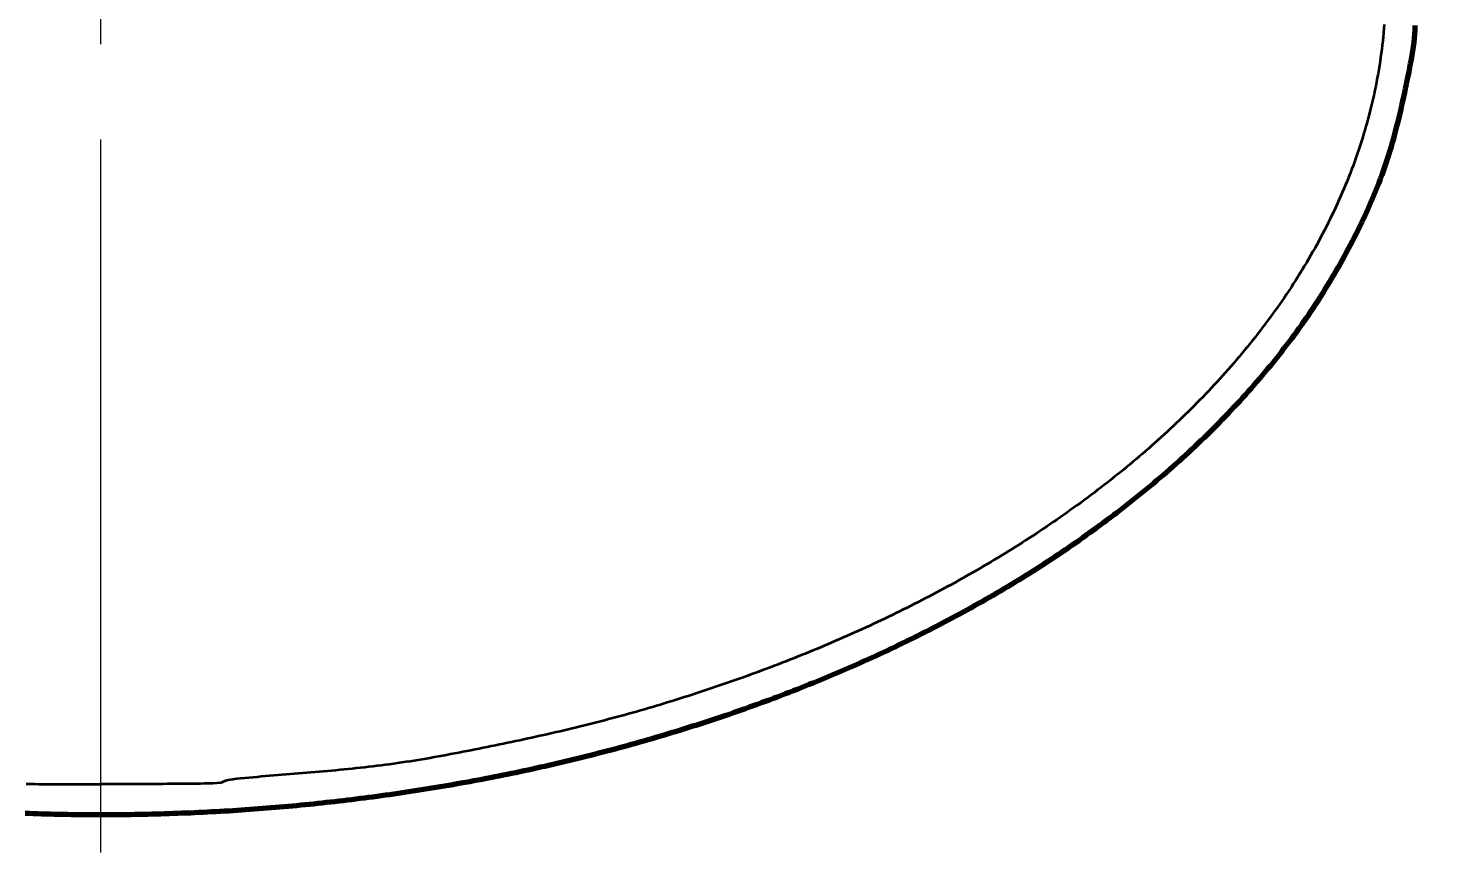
# Model space of a CAD drawing. Header units: millimetres. Extents: x 0 to 594, y 0 to 420.
# Drawn here: x 120.9 to 150.76, y 182.77 to 200.1 of the extents above; entities that cross this region are included whole.
import ezdxf

# ---------------------------------------------------------------- set-up
doc = ezdxf.new("R2010")
doc.units = ezdxf.units.MM
doc.linetypes.add('IRAM-E-TRAZOS', pattern=[5, 4, -1])
doc.linetypes.add('IRAM-F-TRAZO-PUNTO', pattern=[20, 15, -2, 1, -2])
for name, color, linetype, lineweight in [('01-VISIBLE', 7, 'CONTINUOUS', 70), ('02-OCULTA', 4, 'IRAM-E-TRAZOS', 35), ('03-EJE', 1, 'IRAM-F-TRAZO-PUNTO', 18), ('04-COTA', 3, 'CONTINUOUS', 18)]:
    doc.layers.add(name, color=color, linetype=linetype, lineweight=lineweight)
doc.styles.add('ISO3098', font='isocpeur.ttf')
doc.dimstyles.new('FLAMA-IRAM', dxfattribs={"dimtxt": 3.5, "dimasz": 3.5, "dimexe": 2, "dimexo": 1.5, "dimgap": 1, "dimtad": 1, "dimdec": 1, "dimtxsty": 'ISO3098', "dimblk": 'IRAM_FLECHA', "dimblk1": 'IRAM_FLECHA', "dimblk2": 'IRAM_FLECHA', "dimcen": 2.5, "dimclrd": 3, "dimclre": 3, "dimclrt": 3, "dimazin": 3, "dimtfac": 1, "dimtmove": 0, "dimatfit": 3, "dimlwd": 18, "dimlwe": 18})

# ---------------------------------------------------------------- blocks, each defined once
blk = doc.blocks.new('IRAM_FLECHA')
blk.add_solid([(0, 0), (-1, 0.125), (-1, -0.125)])

msp = doc.modelspace()

# ---------------------------------------------------------------- linework, layer by layer
at = {"layer": '01-VISIBLE'}
for points in [[(122.425, 183.57), (122.515, 183.57), (122.604, 183.57), (122.694, 183.571), (122.783, 183.571), (122.873, 183.572), (122.963, 183.573), (123.052, 183.574), (123.142, 183.576), (123.231, 183.577), (123.321, 183.579), (123.411, 183.581), (123.5, 183.583), (123.59, 183.585), (123.679, 183.588), (123.769, 183.591), (123.858, 183.593), (123.948, 183.596), (124.038, 183.6), (124.127, 183.603), (124.217, 183.607), (124.306, 183.61), (124.396, 183.614), (124.485, 183.618), (124.575, 183.623), (124.664, 183.627), (124.754, 183.632), (124.843, 183.637), (124.933, 183.642), (125.022, 183.647), (125.112, 183.652), (125.201, 183.658), (125.29, 183.664), (125.38, 183.67), (125.469, 183.676), (125.559, 183.682), (125.648, 183.689), (125.737, 183.695), (125.827, 183.702), (125.916, 183.709), (126.005, 183.716), (126.095, 183.724), (126.184, 183.732), (126.273, 183.739), (126.362, 183.747), (126.452, 183.755), (126.541, 183.764), (126.63, 183.772), (126.719, 183.781), (126.808, 183.79), (126.898, 183.799), (126.987, 183.808), (127.076, 183.818), (127.165, 183.828), (127.254, 183.837), (127.343, 183.847), (127.432, 183.858), (127.521, 183.868), (127.61, 183.879), (127.699, 183.889), (127.788, 183.9), (127.877, 183.912), (127.966, 183.923), (128.055, 183.934), (128.143, 183.946), (128.232, 183.958), (128.321, 183.97), (128.41, 183.982), (128.498, 183.995), (128.587, 184.008), (128.676, 184.02), (128.765, 184.033), (128.853, 184.047), (128.942, 184.06), (129.03, 184.074), (129.119, 184.088), (129.207, 184.102), (129.296, 184.116), (129.384, 184.13), (129.473, 184.145), (129.561, 184.159), (129.649, 184.174), (129.738, 184.19), (129.826, 184.205), (129.914, 184.22), (130.002, 184.236), (130.091, 184.252), (130.179, 184.268), (130.267, 184.284), (130.355, 184.301), (130.443, 184.318), (130.531, 184.335), (130.619, 184.352), (130.707, 184.369), (130.795, 184.386), (130.883, 184.404), (130.97, 184.422), (131.058, 184.44), (131.146, 184.458), (131.234, 184.477), (131.321, 184.495), (131.409, 184.514), (131.497, 184.533), (131.584, 184.552), (131.671, 184.572), (131.759, 184.591), (131.846, 184.611), (131.934, 184.631), (132.021, 184.651), (132.108, 184.672), (132.195, 184.692), (132.283, 184.713), (132.37, 184.734), (132.457, 184.756), (132.544, 184.777), (132.631, 184.799), (132.718, 184.82), (132.804, 184.842), (132.891, 184.865), (132.978, 184.887), (133.065, 184.91), (133.151, 184.933), (133.238, 184.956), (133.325, 184.979), (133.411, 185.002), (133.497, 185.026), (133.584, 185.05), (133.67, 185.074), (133.756, 185.098), (133.843, 185.123), (133.929, 185.147), (134.015, 185.172), (134.101, 185.197), (134.187, 185.223), (134.273, 185.248), (134.358, 185.274), (134.444, 185.3), (134.53, 185.326), (134.616, 185.352), (134.701, 185.379), (134.787, 185.406), (134.872, 185.433), (134.958, 185.46), (135.043, 185.487), (135.128, 185.515), (135.213, 185.543), (135.298, 185.571), (135.383, 185.599), (135.468, 185.628), (135.553, 185.656), (135.638, 185.685), (135.723, 185.714), (135.807, 185.744), (135.892, 185.773), (135.977, 185.803), (136.061, 185.833), (136.145, 185.863), (136.23, 185.894), (136.314, 185.924), (136.398, 185.955), (136.482, 185.986), (136.566, 186.018), (136.65, 186.049), (136.734, 186.081), (136.817, 186.113), (136.901, 186.145), (136.984, 186.178), (137.068, 186.21), (137.151, 186.243), (137.235, 186.276), (137.318, 186.31), (137.401, 186.343), (137.484, 186.377), (137.567, 186.411), (137.65, 186.445), (137.732, 186.48), (137.815, 186.514), (137.897, 186.549), (137.98, 186.584), (138.062, 186.62), (138.144, 186.655), (138.226, 186.691), (138.308, 186.727), (138.39, 186.764), (138.472, 186.8), (138.554, 186.837), (138.636, 186.874), (138.717, 186.911), (138.798, 186.949), (138.88, 186.987), (138.961, 187.024), (139.042, 187.063), (139.123, 187.101), (139.204, 187.14), (139.284, 187.179), (139.365, 187.218), (139.445, 187.257), (139.526, 187.297), (139.606, 187.337), (139.686, 187.377), (139.766, 187.417), (139.846, 187.458), (139.926, 187.499), (140.005, 187.54), (140.085, 187.581), (140.164, 187.623), (140.243, 187.665), (140.323, 187.707), (140.402, 187.749), (140.48, 187.792), (140.559, 187.835), (140.638, 187.878), (140.716, 187.921), (140.794, 187.965), (140.872, 188.009), (140.95, 188.053), (141.028, 188.097), (141.106, 188.142), (141.184, 188.187), (141.261, 188.232), (141.338, 188.277), (141.415, 188.323), (141.492, 188.369), (141.569, 188.415), (141.646, 188.462), (141.722, 188.508), (141.798, 188.555), (141.875, 188.602), (141.951, 188.65), (142.026, 188.698), (142.102, 188.746), (142.177, 188.794), (142.253, 188.843), (142.328, 188.892), (142.403, 188.941), (142.478, 188.99), (142.552, 189.04), (142.627, 189.09), (142.701, 189.14), (142.775, 189.19), (142.849, 189.241), (142.922, 189.292), (142.996, 189.343), (143.069, 189.395), (143.142, 189.447), (143.215, 189.499), (143.288, 189.551), (143.36, 189.604), (143.433, 189.657), (143.505, 189.71), (143.577, 189.763), (143.648, 189.817), (143.72, 189.871), (143.791, 189.926), (143.862, 189.98), (143.933, 190.035), (144.003, 190.09), (144.074, 190.146), (144.144, 190.202), (144.214, 190.258), (144.284, 190.314), (144.353, 190.371), (144.422, 190.428), (144.491, 190.485), (144.56, 190.542), (144.628, 190.6), (144.697, 190.658), (144.765, 190.717), (144.832, 190.775), (144.9, 190.834), (144.967, 190.894), (145.034, 190.953), (145.101, 191.013), (145.167, 191.073), (145.233, 191.134), (145.299, 191.194), (145.364, 191.255), (145.43, 191.317), (145.495, 191.379), (145.56, 191.441), (145.624, 191.503), (145.688, 191.565), (145.752, 191.628), (145.815, 191.691), (145.879, 191.755), (145.942, 191.819), (146.004, 191.883), (146.067, 191.947), (146.129, 192.012), (146.19, 192.077), (146.252, 192.142), (146.313, 192.208), (146.374, 192.274), (146.434, 192.34), (146.494, 192.406), (146.554, 192.473), (146.613, 192.54), (146.672, 192.607), (146.731, 192.675), (146.789, 192.743), (146.847, 192.811), (146.905, 192.88), (146.962, 192.949), (147.019, 193.018), (147.076, 193.088), (147.132, 193.158), (147.188, 193.228), (147.243, 193.298), (147.298, 193.369), (147.353, 193.44), (147.407, 193.511), (147.461, 193.583), (147.514, 193.655), (147.567, 193.727), (147.619, 193.8), (147.671, 193.873), (147.723, 193.946), (147.774, 194.02), (147.825, 194.094), (147.875, 194.168), (147.925, 194.242), (147.974, 194.317), (148.023, 194.392), (148.071, 194.468), (148.119, 194.543), (148.166, 194.619), (148.213, 194.696), (148.26, 194.772), (148.306, 194.849), (148.351, 194.927), (148.396, 195.004), (148.441, 195.082), (148.485, 195.16), (148.529, 195.238), (148.572, 195.316), (148.615, 195.395), (148.657, 195.474), (148.699, 195.553), (148.74, 195.633), (148.781, 195.713), (148.822, 195.793), (148.862, 195.873), (148.901, 195.953), (148.94, 196.034), (148.979, 196.115), (149.017, 196.196), (149.054, 196.277), (149.091, 196.359), (149.127, 196.441), (149.162, 196.523), (149.197, 196.606), (149.231, 196.689), (149.265, 196.772), (149.297, 196.855), (149.329, 196.939), (149.36, 197.023), (149.391, 197.107), (149.42, 197.192), (149.449, 197.277), (149.477, 197.362), (149.505, 197.447), (149.531, 197.533), (149.557, 197.619), (149.581, 197.705), (149.606, 197.791), (149.629, 197.878), (149.652, 197.964), (149.674, 198.051), (149.696, 198.138), (149.717, 198.225), (149.738, 198.312), (149.759, 198.4), (149.779, 198.487), (149.798, 198.574), (149.817, 198.662), (149.836, 198.749), (149.855, 198.837), (149.873, 198.925), (149.891, 199.013), (149.909, 199.1), (149.927, 199.188), (149.944, 199.276), (149.961, 199.364), (149.978, 199.452), (149.994, 199.54), (150.008, 199.629), (150.021, 199.718), (150.032, 199.806), (150.041, 199.896), (150.048, 199.985), (150.054, 200.074), (150.059, 200.164)], [(120.831, 183.599), (120.919, 183.596), (121.008, 183.593), (121.096, 183.59), (121.185, 183.588), (121.273, 183.585), (121.362, 183.583), (121.45, 183.581), (121.539, 183.579), (121.628, 183.577), (121.716, 183.576), (121.805, 183.574), (121.893, 183.573), (121.982, 183.572), (122.071, 183.571), (122.159, 183.571), (122.248, 183.57), (122.336, 183.57), (122.425, 183.57)]]:
    msp.add_lwpolyline(points, dxfattribs=at)
at = {"layer": '02-OCULTA'}
for points in [[(149.406, 200.186), (149.399, 200.099), (149.391, 200.012), (149.383, 199.926), (149.374, 199.839), (149.364, 199.752), (149.353, 199.666), (149.342, 199.579), (149.33, 199.493), (149.317, 199.407), (149.304, 199.321), (149.29, 199.234), (149.275, 199.149), (149.259, 199.063), (149.243, 198.977), (149.226, 198.892), (149.209, 198.806), (149.191, 198.721), (149.172, 198.636), (149.152, 198.551), (149.132, 198.466), (149.111, 198.382), (149.089, 198.297), (149.067, 198.213), (149.044, 198.129), (149.02, 198.045), (148.996, 197.961), (148.971, 197.877), (148.946, 197.794), (148.919, 197.711), (148.893, 197.628), (148.865, 197.545), (148.837, 197.463), (148.808, 197.38), (148.779, 197.298), (148.749, 197.216), (148.718, 197.135), (148.687, 197.053), (148.655, 196.972), (148.623, 196.891), (148.59, 196.811), (148.556, 196.73), (148.522, 196.65), (148.488, 196.57), (148.452, 196.49), (148.416, 196.411), (148.38, 196.332), (148.343, 196.253), (148.306, 196.174), (148.267, 196.096), (148.229, 196.017), (148.19, 195.939), (148.15, 195.862), (148.11, 195.785), (148.069, 195.707), (148.028, 195.631), (147.986, 195.554), (147.944, 195.478), (147.901, 195.402), (147.858, 195.326), (147.814, 195.251), (147.77, 195.176), (147.725, 195.101), (147.68, 195.026), (147.634, 194.952), (147.588, 194.878), (147.541, 194.805), (147.494, 194.731), (147.446, 194.658), (147.398, 194.585), (147.35, 194.513), (147.301, 194.441), (147.252, 194.369), (147.202, 194.297), (147.152, 194.226), (147.101, 194.155), (147.05, 194.084), (146.999, 194.014), (146.947, 193.944), (146.895, 193.874), (146.842, 193.804), (146.789, 193.735), (146.736, 193.666), (146.682, 193.598), (146.628, 193.53), (146.573, 193.462), (146.518, 193.394), (146.463, 193.327), (146.407, 193.259), (146.351, 193.193), (146.294, 193.126), (146.238, 193.06), (146.181, 192.994), (146.123, 192.929), (146.065, 192.863), (146.007, 192.798), (145.949, 192.734), (145.89, 192.669), (145.831, 192.605), (145.771, 192.542), (145.711, 192.478), (145.651, 192.415), (145.591, 192.352), (145.53, 192.29), (145.469, 192.227), (145.408, 192.165), (145.346, 192.104), (145.284, 192.042), (145.222, 191.981), (145.159, 191.921), (145.097, 191.86), (145.034, 191.8), (144.97, 191.74), (144.907, 191.681), (144.843, 191.621), (144.778, 191.562), (144.714, 191.504), (144.649, 191.445), (144.584, 191.387), (144.519, 191.329), (144.454, 191.272), (144.388, 191.214), (144.322, 191.157), (144.256, 191.101), (144.189, 191.044), (144.122, 190.988), (144.055, 190.933), (143.988, 190.877), (143.921, 190.822), (143.853, 190.767), (143.785, 190.712), (143.717, 190.658), (143.649, 190.604), (143.58, 190.55), (143.511, 190.496), (143.442, 190.443), (143.373, 190.39), (143.304, 190.337), (143.234, 190.285), (143.164, 190.233), (143.094, 190.181), (143.024, 190.129), (142.953, 190.078), (142.883, 190.027), (142.812, 189.976), (142.741, 189.925), (142.67, 189.875), (142.598, 189.825), (142.527, 189.775), (142.455, 189.726), (142.383, 189.677), (142.311, 189.628), (142.238, 189.579), (142.166, 189.531), (142.093, 189.483), (142.02, 189.435), (141.947, 189.387), (141.874, 189.34), (141.801, 189.293), (141.727, 189.246), (141.653, 189.2), (141.579, 189.153), (141.505, 189.107), (141.431, 189.062), (141.357, 189.016), (141.282, 188.971), (141.208, 188.926), (141.133, 188.881), (141.058, 188.837), (140.983, 188.792), (140.907, 188.748), (140.832, 188.705), (140.756, 188.661), (140.681, 188.618), (140.605, 188.575), (140.529, 188.532), (140.453, 188.49), (140.377, 188.447), (140.3, 188.405), (140.224, 188.364), (140.147, 188.322), (140.07, 188.281), (139.993, 188.24), (139.916, 188.199), (139.839, 188.158), (139.762, 188.118), (139.684, 188.078), (139.607, 188.038), (139.529, 187.999), (139.451, 187.959), (139.373, 187.92), (139.295, 187.881), (139.217, 187.843), (139.139, 187.804), (139.061, 187.766), (138.982, 187.728), (138.903, 187.69), (138.825, 187.653), (138.746, 187.616), (138.667, 187.579), (138.588, 187.542), (138.509, 187.505), (138.43, 187.469), (138.35, 187.433), (138.271, 187.397), (138.191, 187.361), (138.112, 187.326), (138.032, 187.291), (137.952, 187.256), (137.872, 187.221), (137.792, 187.187), (137.712, 187.152), (137.631, 187.118), (137.551, 187.085), (137.471, 187.051), (137.39, 187.018), (137.309, 186.985), (137.229, 186.952), (137.148, 186.919), (137.067, 186.886), (136.986, 186.854), (136.905, 186.822), (136.824, 186.79), (136.742, 186.759), (136.661, 186.727), (136.58, 186.696), (136.498, 186.665), (136.417, 186.634), (136.335, 186.604), (136.253, 186.574), (136.171, 186.543), (136.09, 186.514), (136.008, 186.484), (135.926, 186.454), (135.843, 186.425), (135.761, 186.396), (135.679, 186.367), (135.597, 186.338), (135.514, 186.31), (135.432, 186.282), (135.349, 186.253), (135.267, 186.226), (135.184, 186.198), (135.101, 186.17), (135.019, 186.143), (134.936, 186.116), (134.853, 186.089), (134.77, 186.062), (134.687, 186.036), (134.604, 186.01), (134.52, 185.983), (134.437, 185.958), (134.354, 185.932), (134.27, 185.906), (134.187, 185.881), (134.104, 185.856), (134.02, 185.831), (133.936, 185.807), (133.853, 185.782), (133.769, 185.758), (133.685, 185.734), (133.601, 185.71), (133.517, 185.687), (133.433, 185.664), (133.349, 185.641), (133.265, 185.618), (133.181, 185.595), (133.097, 185.573), (133.012, 185.55), (132.928, 185.528), (132.843, 185.507), (132.759, 185.485), (132.674, 185.464), (132.59, 185.443), (132.505, 185.422), (132.421, 185.401), (132.336, 185.381), (132.251, 185.36), (132.166, 185.34), (132.081, 185.32), (131.996, 185.301), (131.911, 185.281), (131.826, 185.262), (131.741, 185.243), (131.656, 185.224), (131.571, 185.205), (131.486, 185.186), (131.401, 185.167), (131.316, 185.149), (131.23, 185.13), (131.145, 185.112), (131.06, 185.094), (130.975, 185.076), (130.889, 185.058), (130.804, 185.041), (130.719, 185.023), (130.633, 185.006), (130.548, 184.988), (130.462, 184.971), (130.377, 184.954), (130.291, 184.937), (130.206, 184.92), (130.12, 184.903), (130.035, 184.886), (129.949, 184.87), (129.863, 184.853), (129.778, 184.837), (129.692, 184.821), (129.606, 184.805), (129.521, 184.79), (129.435, 184.774), (129.349, 184.759), (129.263, 184.745), (129.177, 184.73), (129.091, 184.716), (129.005, 184.702), (128.919, 184.689), (128.833, 184.676), (128.746, 184.663), (128.66, 184.65), (128.574, 184.638), (128.487, 184.626), (128.401, 184.615), (128.315, 184.603), (128.228, 184.593), (128.141, 184.582), (128.055, 184.572), (127.968, 184.562), (127.882, 184.552), (127.795, 184.543), (127.708, 184.533), (127.622, 184.525), (127.535, 184.516), (127.448, 184.508), (127.361, 184.499), (127.274, 184.491), (127.188, 184.483), (127.101, 184.476), (127.014, 184.468), (126.927, 184.461), (126.84, 184.453), (126.753, 184.446), (126.666, 184.439), (126.58, 184.432), (126.493, 184.424), (126.406, 184.417), (126.319, 184.41), (126.232, 184.403), (126.145, 184.396), (126.058, 184.389), (125.971, 184.382), (125.884, 184.375), (125.798, 184.368), (125.711, 184.36), (125.624, 184.353), (125.537, 184.345), (125.45, 184.337), (125.363, 184.329), (125.277, 184.32), (125.19, 184.309), (125.104, 184.297), (125.023, 184.269), (124.953, 184.235), (124.866, 184.229), (124.779, 184.225), (124.692, 184.222), (124.604, 184.22), (124.517, 184.219), (124.43, 184.218), (124.343, 184.217), (124.256, 184.216), (124.169, 184.215), (124.081, 184.214), (123.994, 184.214), (123.907, 184.213), (123.82, 184.213), (123.733, 184.212), (123.646, 184.212), (123.558, 184.212), (123.471, 184.211), (123.384, 184.211), (123.297, 184.211), (123.21, 184.211), (123.122, 184.21), (123.035, 184.21), (122.948, 184.21), (122.861, 184.21), (122.774, 184.21), (122.687, 184.21), (122.599, 184.21), (122.512, 184.21), (122.425, 184.21)], [(120.856, 184.214), (120.943, 184.213), (121.03, 184.213), (121.117, 184.212), (121.204, 184.212), (121.292, 184.212), (121.379, 184.211), (121.466, 184.211), (121.553, 184.211), (121.64, 184.211), (121.728, 184.211), (121.815, 184.21), (121.902, 184.21), (121.989, 184.21), (122.076, 184.21), (122.163, 184.21), (122.251, 184.21), (122.338, 184.21), (122.425, 184.21)]]:
    msp.add_lwpolyline(points, dxfattribs=at)
at = {"layer": '03-EJE'}
msp.add_line((122.425, 182.77), (122.425, 307.23), dxfattribs=at)

# ---------------------------------------------------------------- dimensions: what is measured, and where the dimension line sits
at = {"layer": '04-COTA'}
msp.add_linear_dim(base=(159.075, 183.57), p1=(150.075, 183.57), p2=(150.075, 200.97), angle=90, text='<>±0,5', dimstyle='FLAMA-IRAM', override={"dimlfac": 5}, dxfattribs=at).render()

doc.saveas('drawing.dxf')
